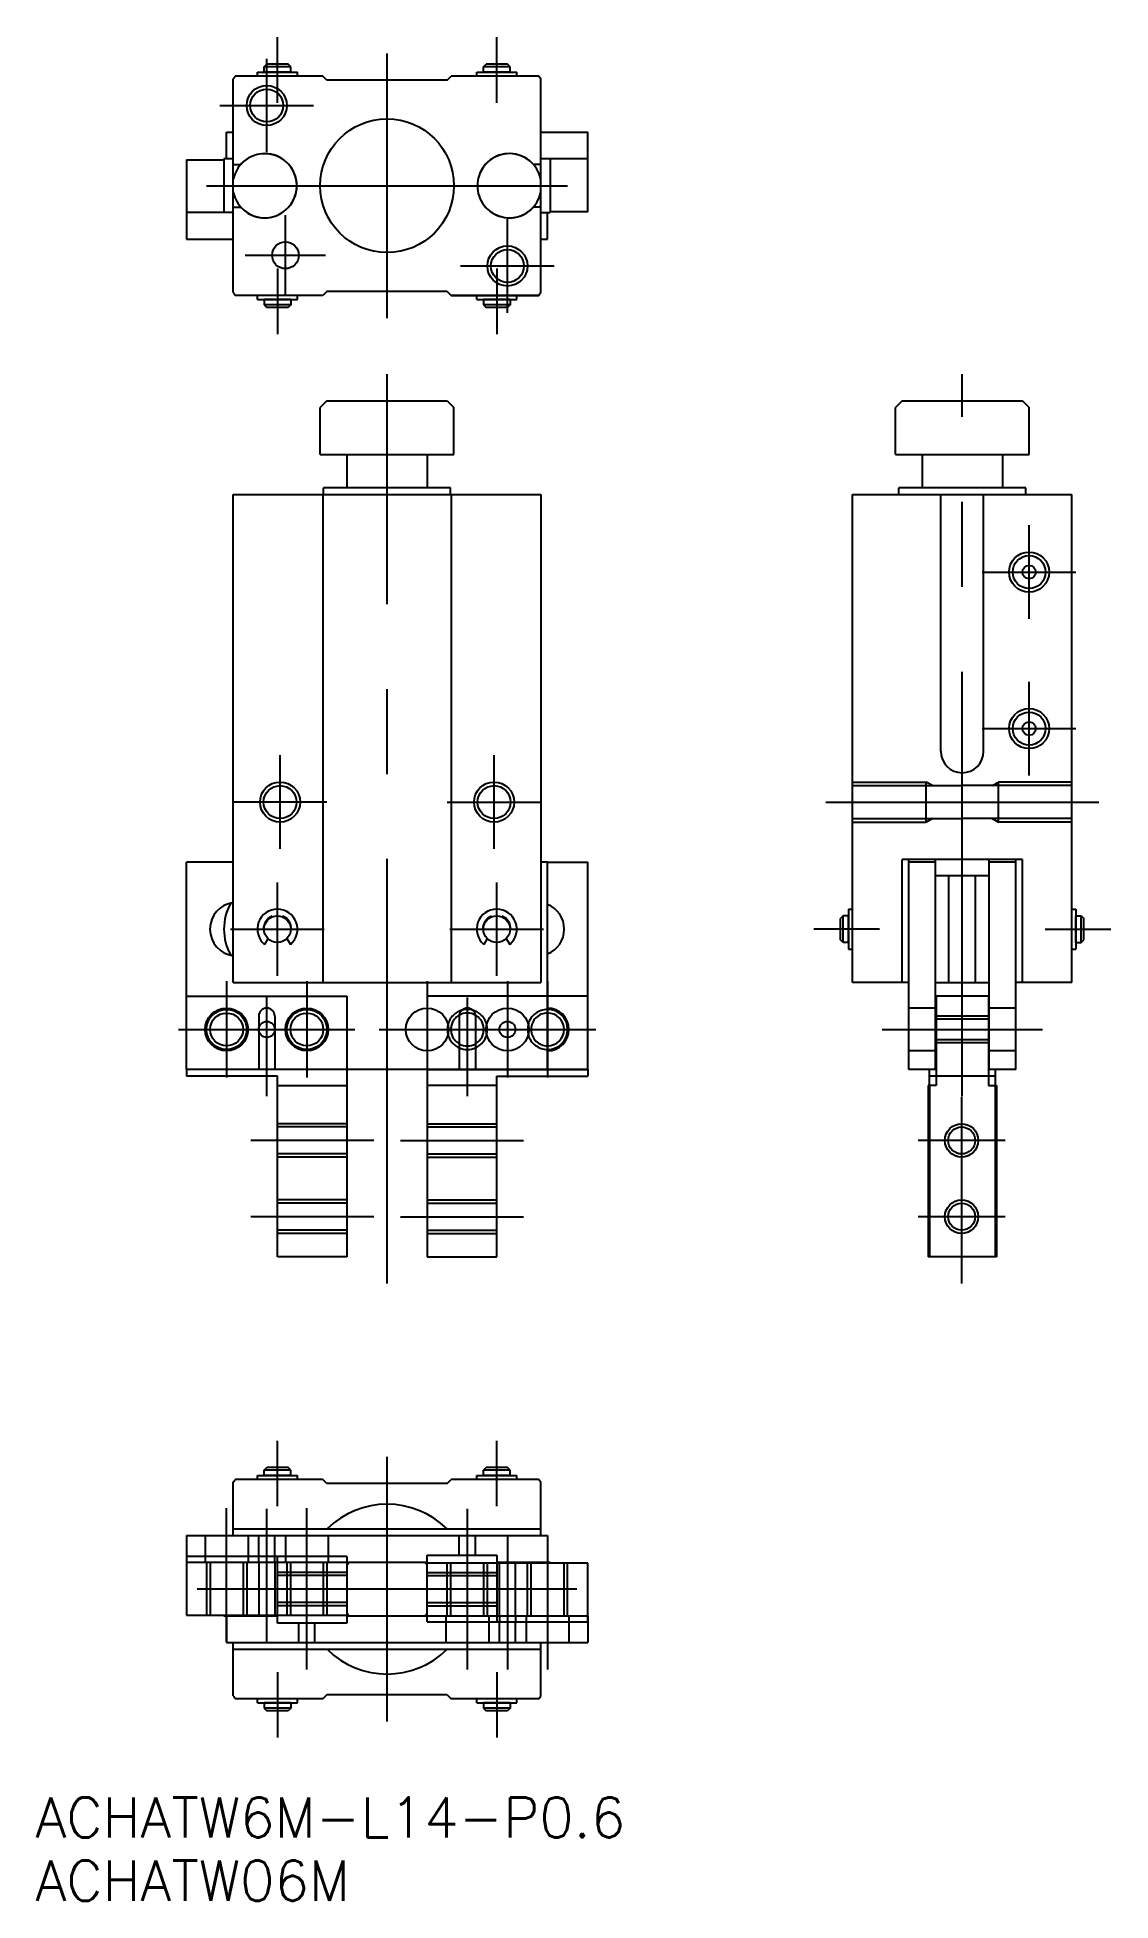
# Model space of a CAD drawing. Extents: x -26 to 54, y -62 to 77.
import ezdxf

# ---------------------------------------------------------------- set-up
doc = ezdxf.new("R2010")
doc.units = 0
doc.linetypes.add('CENTER', pattern=[50.8, 31.75, -6.35, 6.35, -6.35])
doc.linetypes.add('DASHED', pattern=[19.05, 12.7, -6.35])
doc.layers.get('0').update_dxf_attribs({"linetype": 'CONTINUOUS'})
doc.layers.add('CENTER', color=1, linetype='CENTER')
doc.styles.get("Standard").update_dxf_attribs({"font": 'txt.shx', "height": 3, "bigfont": 'bigfont.shx'})

msp = doc.modelspace()

# ---------------------------------------------------------------- linework, layer by layer
at = {"color": 7, "linetype": 'CONTINUOUS'}
for p, q in [((-11.5, 66.09), (-11.5, 74.08)), ((-4.8, 74.29), (-11.35, 74.29)), ((-9.7, 74.59), (-6.7, 74.59)), ((-9.7, 74.29), (-9.7, 74.59)), ((-9.2, 74.99), (-9, 75.19)), ((-7.2, 74.99), (-9.2, 74.99)), ((-9.2, 74.59), (-9.2, 74.99)), ((-7.2, 74.59), (-9.2, 74.59)), ((-7.4, 75.19), (-9, 75.19)), ((-7.2, 74.99), (-7.4, 75.19)), ((-7.2, 74.59), (-7.2, 74.99)), ((-6.7, 74.29), (-6.7, 74.59)), ((-4.5, 73.99), (-4.8, 74.29)), ((4.5, 73.99), (-4.5, 73.99)), ((4.5, 73.99), (4.8, 74.29)), ((11.35, 74.29), (4.8, 74.29)), ((6.7, 74.29), (6.7, 74.59)), ((6.7, 74.59), (9.7, 74.59)), ((7.2, 74.99), (7.4, 75.19)), ((7.2, 74.59), (7.2, 74.99)), ((9.2, 74.99), (7.2, 74.99)), ((9.2, 74.59), (7.2, 74.59)), ((9, 75.19), (7.4, 75.19)), ((9.2, 74.99), (9, 75.19)), ((9.2, 74.59), (9.2, 74.99)), ((9.7, 74.29), (9.7, 74.59)), ((11.5, 66.09), (11.5, 74.08)), ((-12, 68.09), (-12, 70.09)), ((-12, 70.09), (-11.5, 70.09)), ((11.5, 70.09), (15, 70.09)), ((15, 64.14), (15, 70.09)), ((-15, 68.04), (-12.2, 68.04)), ((-15, 68.04), (-15, 62.09)), ((-11.5, 68.09), (-12.2, 68.09)), ((-12.2, 68.09), (-12.2, 64.09)), ((-11.5, 67.69), (-10.94, 67.69)), ((11.5, 67.69), (10.94, 67.69)), ((15, 68.09), (11.5, 68.09)), ((12.2, 68.09), (12.2, 64.09)), ((-11.5, 58.11), (-11.5, 66.09)), ((11.5, 58.11), (11.5, 66.09)), ((-11.5, 64.49), (-10.94, 64.49)), ((11.5, 64.49), (10.94, 64.49)), ((15, 64.14), (12.2, 64.14)), ((-11.5, 64.09), (-15, 64.09)), ((11.5, 64.09), (12.2, 64.09)), ((12, 62.09), (12, 64.09)), ((-15, 62.09), (-11.5, 62.09)), ((11.5, 62.09), (12, 62.09)), ((-4.8, 57.89), (-11.35, 57.89)), ((-9.7, 57.59), (-9.7, 57.89)), ((-9.7, 57.59), (-6.7, 57.59)), ((-7.2, 57.59), (-9.2, 57.59)), ((-9.2, 57.59), (-9.2, 57.19)), ((-7.2, 57.19), (-9.2, 57.19)), ((-9.2, 57.19), (-9, 56.99)), ((-7.2, 57.19), (-7.4, 56.99)), ((-7.2, 57.59), (-7.2, 57.19)), ((-6.7, 57.59), (-6.7, 57.89)), ((-4.5, 58.19), (-4.8, 57.89)), ((4.5, 58.19), (-4.5, 58.19)), ((4.5, 58.19), (4.8, 57.89)), ((4.8, 57.89), (11.35, 57.89)), ((11.35, 57.89), (4.8, 57.89)), ((6.7, 57.59), (6.7, 57.89)), ((6.7, 57.59), (9.7, 57.59)), ((7.2, 57.59), (7.2, 57.19)), ((9.2, 57.59), (7.2, 57.59)), ((7.2, 57.19), (7.4, 56.99)), ((9.2, 57.19), (7.2, 57.19)), ((9.2, 57.19), (9, 56.99)), ((9.2, 57.59), (9.2, 57.19)), ((9.7, 57.59), (9.7, 57.89)), ((-7.4, 56.99), (-9, 56.99)), ((9, 56.99), (7.4, 56.99)), ((-4.5, 50), (-5, 49.5)), ((-5, 46), (-5, 49.5)), ((-4.5, 50), (4.5, 50)), ((4.5, 50), (5, 49.5)), ((5, 46), (5, 49.5)), ((38.51, 50), (38.01, 49.5)), ((38.01, 46), (38.01, 49.5)), ((38.51, 50), (47.51, 50)), ((47.51, 50), (48.01, 49.5)), ((48.01, 46), (48.01, 49.5)), ((-5, 46), (5, 46)), ((-3, 46), (-3, 43.5)), ((3, 46), (3, 43.5)), ((38.01, 46), (48.01, 46)), ((40.01, 46), (40.01, 43.5)), ((46.01, 46), (46.01, 43.5)), ((4.75, 43.5), (-4.75, 43.5)), ((-4.75, 43), (-4.75, 43.5)), ((4.75, 43), (4.75, 43.5)), ((47.76, 43.5), (38.26, 43.5)), ((38.26, 43), (38.26, 43.5)), ((47.76, 43), (47.76, 43.5)), ((-11.5, 6.5), (-11.5, 43)), ((-11.5, 43), (11.5, 43)), ((-4.8, 43), (-4.8, 6.5)), ((4.8, 43), (4.8, 6.5)), ((11.5, 43), (11.5, 6.5)), ((34.81, 6.5), (34.81, 43)), ((34.81, 43), (51.21, 43)), ((41.41, 23.8), (41.41, 43)), ((44.61, 23.8), (44.61, 43)), ((51.21, 6.5), (51.21, 43)), ((-15, 0), (-15, 15.5)), ((-11.5, 15.5), (-15, 15.5)), ((12, 15.5), (11.5, 15.5)), ((12, 0), (12, 15.5)), ((12, 15.5), (15, 15.5)), ((15, 0), (15, 15.5)), ((38.51, 6.5), (38.51, 15.7)), ((47.51, 15.7), (38.51, 15.7)), ((39.01, 0), (39.01, 15.7)), ((41.01, 15.5), (39.01, 15.5)), ((41.01, 0), (41.01, 15.7)), ((45.01, 0), (45.01, 15.7)), ((47.01, 15.5), (45.01, 15.5)), ((47.01, 0), (47.01, 15.7)), ((47.51, 6.5), (47.51, 15.7)), ((45.01, 14.5), (41.01, 14.5)), ((42.01, 6.5), (42.01, 14.5)), ((43.01, 6.5), (43.01, 14.5)), ((44.01, 6.5), (44.01, 14.5)), ((-8.6, 11.47), (-8.58, 11.42)), ((-7.8, 11.47), (-7.82, 11.42)), ((7.8, 11.47), (7.82, 11.42)), ((8.6, 11.47), (8.58, 11.42)), ((34.11, 11.5), (33.91, 11.3)), ((33.91, 9.7), (33.91, 11.3)), ((34.11, 9.5), (34.11, 11.5)), ((34.51, 11.5), (34.11, 11.5)), ((34.51, 12), (34.51, 9)), ((34.51, 12), (34.81, 12)), ((34.51, 9.5), (34.51, 11.5)), ((51.21, 12), (51.51, 12)), ((51.51, 12), (51.51, 9)), ((51.51, 11.5), (51.91, 11.5)), ((51.51, 9.5), (51.51, 11.5)), ((51.91, 9.5), (51.91, 11.5)), ((51.91, 11.5), (52.11, 11.3)), ((52.11, 9.7), (52.11, 11.3)), ((-9.2, 10.5), (-9.25, 10.5)), ((-8.91, 9.8), (-9.17, 9.36)), ((-7.49, 9.8), (-7.23, 9.36)), ((-7.2, 10.5), (-7.15, 10.5)), ((7.2, 10.5), (7.15, 10.5)), ((7.49, 9.8), (7.23, 9.36)), ((8.91, 9.8), (9.17, 9.36)), ((9.2, 10.5), (9.25, 10.5)), ((34.11, 9.5), (33.91, 9.7)), ((34.51, 9.5), (34.11, 9.5)), ((34.51, 9), (34.81, 9)), ((51.21, 9), (51.51, 9)), ((51.51, 9.5), (51.91, 9.5)), ((51.91, 9.5), (52.11, 9.7)), ((-11.5, 6.5), (11.5, 6.5)), ((38.51, 6.5), (34.81, 6.5)), ((39.01, 6.5), (38.51, 6.5)), ((41.01, 6.5), (45.01, 6.5)), ((47.51, 6.5), (47.01, 6.5)), ((51.21, 6.5), (47.51, 6.5)), ((45.01, 5.5), (41.01, 5.5)), ((41.06, 5.5), (41.06, -1.2)), ((-9.6, 4), (-9.6, 0)), ((-8.4, 4), (-8.4, 0)), ((5.4, 4), (5.4, 0)), ((6.6, 4), (6.6, 0)), ((12, 0), (-15, 0)), ((-15, 0), (-15, -0.5)), ((12, 0), (15, 0)), ((15, 0), (15, -0.5)), ((-3, 0), (-15, 0)), ((-8.2, -0.5), (-15, -0.5)), ((-8.2, -14), (-8.2, -0.5)), ((-3, 0), (-3, -14)), ((3, 0), (3, -14)), ((8.2, -1.2), (3, -1.2)), ((8.2, -14), (8.2, -0.5)), ((8.2, -0.5), (15, -0.5)), ((15, 0), (12, 0)), ((41.01, 0), (39.01, 0)), ((40.46, -1.2), (40.46, -14)), ((41.06, -1.2), (40.46, -1.2)), ((40.56, -1.2), (40.56, 0)), ((45.46, -0.5), (41.06, -0.5)), ((47.01, 0), (45.01, 0)), ((45.46, 0), (45.46, -14)), ((45.56, -1.2), (45.46, -1.2)), ((45.56, -1.2), (45.56, -14)), ((-3, -14), (-8.2, -14)), ((3, -14), (8.2, -14)), ((45.56, -14), (40.46, -14)), ((-4.8, -30.65), (-11.35, -30.65)), ((-9.7, -30.35), (-6.7, -30.35)), ((-9.7, -30.65), (-9.7, -30.35)), ((-9.2, -29.95), (-9, -29.75)), ((-7.2, -29.95), (-9.2, -29.95)), ((-9.2, -30.35), (-9.2, -29.95)), ((-7.2, -30.35), (-9.2, -30.35)), ((-7.4, -29.75), (-9, -29.75)), ((-7.2, -29.95), (-7.4, -29.75)), ((-7.2, -30.35), (-7.2, -29.95)), ((-6.7, -30.65), (-6.7, -30.35)), ((-4.5, -30.95), (-4.8, -30.65)), ((4.5, -30.95), (4.8, -30.65)), ((11.35, -30.65), (4.8, -30.65)), ((6.7, -30.65), (6.7, -30.35)), ((6.7, -30.35), (9.7, -30.35)), ((7.2, -29.95), (7.4, -29.75)), ((7.2, -30.35), (7.2, -29.95)), ((9.2, -29.95), (7.2, -29.95)), ((9.2, -30.35), (7.2, -30.35)), ((9, -29.75), (7.4, -29.75)), ((9.2, -29.95), (9, -29.75)), ((9.2, -30.35), (9.2, -29.95)), ((9.7, -30.65), (9.7, -30.35)), ((-11.5, -34.85), (-11.5, -30.86)), ((4.5, -30.95), (-4.5, -30.95)), ((11.5, -34.85), (11.5, -30.86)), ((-11.5, -34.35), (11.5, -34.35)), ((-15, -34.85), (12, -34.85)), ((-15, -34.85), (-15, -36.85)), ((-9.6, -36.4), (-9.6, -34.85)), ((-8.4, -36.4), (-8.4, -34.85)), ((5.4, -36.3), (5.4, -34.85)), ((6.6, -36.3), (6.6, -34.85)), ((12, -34.85), (12, -36.85)), ((-3, -36.4), (-15, -36.4)), ((-15, -36.4), (-15, -40.8)), ((-8.2, -41.4), (-8.2, -36.4)), ((-3, -36.4), (-3, -41.4)), ((3, -36.85), (-3, -36.85)), ((3, -36.3), (8.2, -36.3)), ((3, -41.3), (3, -36.3)), ((8.2, -36.3), (8.2, -41.3)), ((12.2, -36.85), (8.2, -36.85)), ((15, -36.9), (8.2, -36.9)), ((12.2, -36.85), (12.2, -36.9)), ((15, -41.3), (15, -36.9)), ((-15, -40.8), (-8.2, -40.8)), ((-12.2, -40.8), (-12.2, -40.85)), ((-12.2, -40.85), (-8.2, -40.85)), ((-12, -40.85), (-12, -42.85)), ((-3, -41.4), (-8.2, -41.4)), ((-6.6, -42.85), (-6.6, -41.4)), ((-5.4, -42.85), (-5.4, -41.4)), ((-3, -40.85), (3, -40.85)), ((3, -41.3), (15, -41.3)), ((8.4, -42.85), (8.4, -41.3)), ((9.6, -42.85), (9.6, -41.3)), ((15, -40.85), (15, -42.85)), ((-12, -42.85), (15, -42.85)), ((-11.5, -46.83), (-11.5, -42.85)), ((11.5, -46.83), (11.5, -42.85)), ((-11.5, -43.35), (11.5, -43.35)), ((-4.8, -47.05), (-11.35, -47.05)), ((-9.7, -47.35), (-9.7, -47.05)), ((-9.7, -47.35), (-6.7, -47.35)), ((-7.2, -47.35), (-9.2, -47.35)), ((-9.2, -47.35), (-9.2, -47.75)), ((-7.2, -47.35), (-7.2, -47.75)), ((-6.7, -47.35), (-6.7, -47.05)), ((-4.5, -46.75), (-4.8, -47.05)), ((4.5, -46.75), (-4.5, -46.75)), ((4.5, -46.75), (4.8, -47.05)), ((11.35, -47.05), (4.8, -47.05)), ((6.7, -47.35), (6.7, -47.05)), ((6.7, -47.35), (9.7, -47.35)), ((7.2, -47.35), (7.2, -47.75)), ((9.2, -47.35), (7.2, -47.35)), ((9.2, -47.35), (9.2, -47.75)), ((9.7, -47.35), (9.7, -47.05)), ((-7.2, -47.75), (-9.2, -47.75)), ((-9.2, -47.75), (-9, -47.95)), ((-7.4, -47.95), (-9, -47.95)), ((-7.2, -47.75), (-7.4, -47.95)), ((7.2, -47.75), (7.4, -47.95)), ((9.2, -47.75), (7.2, -47.75)), ((9, -47.95), (7.4, -47.95)), ((9.2, -47.75), (9, -47.95))]:
    msp.add_line(p, q, dxfattribs=at)
at = {"color": 3, "linetype": 'DASHED'}
for p, q in [((34.81, 21.5), (40.31, 21.5)), ((34.81, 21.23), (43.01, 21.23)), ((40.78, 21.23), (40.31, 21.5)), ((40.31, 18.5), (40.31, 21.5)), ((51.21, 21.23), (43.01, 21.23)), ((45.24, 21.23), (45.71, 21.5)), ((51.21, 21.5), (45.71, 21.5)), ((45.71, 18.5), (45.71, 21.5)), ((34.81, 18.77), (43.01, 18.77)), ((34.81, 18.5), (40.31, 18.5)), ((40.78, 18.77), (40.31, 18.5)), ((51.21, 18.77), (43.01, 18.77)), ((45.24, 18.77), (45.71, 18.5)), ((51.21, 18.5), (45.71, 18.5)), ((-15, 0), (-15, 5.5)), ((-15, 5.5), (-3, 5.5)), ((-3, 5.5), (-3, 0)), ((3, 5.5), (3, 0)), ((15, 5.5), (3, 5.5)), ((15, 0), (15, 5.5)), ((41.01, 4.6), (39.01, 4.6)), ((44.96, 5.5), (44.96, -1.2)), ((47.01, 4.6), (45.01, 4.6)), ((45.01, 4), (41.01, 4)), ((45.01, 3.78), (41.01, 3.78)), ((41.01, 1.4), (39.01, 1.4)), ((45.01, 2.22), (41.01, 2.22)), ((45.01, 2), (41.01, 2)), ((47.01, 1.4), (45.01, 1.4)), ((-8.2, -1.2), (-3, -1.2)), ((3, 0), (15, 0)), ((41.06, -0.5), (40.56, -0.5)), ((40.56, -1.2), (40.56, -14)), ((44.96, -1.2), (45.46, -1.2)), ((-3, -4.05), (-8.2, -4.05)), ((3, -4.05), (8.2, -4.05)), ((-3, -4.29), (-8.2, -4.29)), ((3, -4.29), (8.2, -4.29)), ((-3, -6.31), (-8.2, -6.31)), ((-3, -6.55), (-8.2, -6.55)), ((3, -6.31), (8.2, -6.31)), ((3, -6.55), (8.2, -6.55)), ((-3, -9.75), (-8.2, -9.75)), ((3, -9.75), (8.2, -9.75)), ((-3, -9.99), (-8.2, -9.99)), ((3, -9.99), (8.2, -9.99)), ((-3, -12.01), (-8.2, -12.01)), ((-3, -12.25), (-8.2, -12.25)), ((3, -12.01), (8.2, -12.01)), ((3, -12.25), (8.2, -12.25)), ((-13.6, -34.85), (-13.6, -36.85)), ((-10.4, -34.85), (-10.4, -36.85)), ((-7.6, -34.85), (-7.6, -36.85)), ((-4.4, -34.85), (-4.4, -36.85)), ((-3, -36.85), (-15, -36.85)), ((-13.5, -36.85), (-13.5, -40.8)), ((-13.23, -36.85), (-13.23, -40.8)), ((-10.77, -36.85), (-10.77, -40.8)), ((-10.5, -36.85), (-10.5, -40.8)), ((-9.6, -36.85), (-9.6, -36.4)), ((-9.6, -36.85), (-9.6, -40.8)), ((-8.4, -36.85), (-8.4, -36.4)), ((-8.4, -36.85), (-8.4, -40.8)), ((-3, -37.6), (-8.2, -37.6)), ((-7.5, -36.85), (-7.5, -40.8)), ((-7.23, -36.85), (-7.23, -40.8)), ((-4.77, -36.85), (-4.77, -40.8)), ((-4.5, -36.85), (-4.5, -40.8)), ((8.2, -36.9), (3, -36.9)), ((3, -37.6), (8.2, -37.6)), ((4.5, -40.85), (4.5, -36.9)), ((4.77, -40.85), (4.77, -36.9)), ((7.23, -40.85), (7.23, -36.9)), ((7.5, -40.85), (7.5, -36.9)), ((8.4, -40.85), (8.4, -36.9)), ((9.6, -40.85), (9.6, -36.9)), ((10.5, -40.85), (10.5, -36.9)), ((10.77, -40.85), (10.77, -36.9)), ((13.23, -40.85), (13.23, -36.9)), ((13.5, -40.85), (13.5, -36.9)), ((-3, -37.84), (-8.2, -37.84)), ((3, -37.84), (8.2, -37.84)), ((-3, -39.86), (-8.2, -39.86)), ((-3, -40.1), (-8.2, -40.1)), ((3, -39.86), (8.2, -39.86)), ((3, -40.1), (8.2, -40.1)), ((-8.2, -40.8), (-3, -40.8)), ((3, -40.85), (15, -40.85)), ((4.4, -40.85), (4.4, -42.85)), ((7.6, -40.85), (7.6, -42.85)), ((8.4, -40.85), (8.4, -41.3)), ((9.6, -40.85), (9.6, -41.3)), ((10.4, -40.85), (10.4, -42.85)), ((13.6, -40.85), (13.6, -42.85))]:
    msp.add_line(p, q, dxfattribs=at)
at = {"color": 3, "linetype": 'CONTINUOUS'}
for centre, radius in [((-9, 72.09), 1.5), ((9, 60.09), 1.5), ((48.01, 37.2), 1.5), ((48.01, 25.5), 1.5), ((-8, 20), 1.5), ((8, 20), 1.5), ((-12, 3), 1.5), ((-6, 3), 1.5), ((42.96, -5.3), 1.25), ((42.96, -11), 1.25)]:
    msp.add_circle(centre, radius, dxfattribs=at)
at = {"color": 7, "linetype": 'CONTINUOUS'}
for centre, radius in [((-9, 72.09), 1.23), ((0, 66.09), 5), ((-7.6, 60.89), 1), ((9, 60.09), 1.23), ((48.01, 37.2), 1.23), ((48.01, 37.2), 0.5), ((48.01, 25.5), 1.23), ((48.01, 25.5), 0.5), ((-8, 20), 1.23), ((8, 20), 1.23), ((-8.2, 10.5), 1), ((-8.2, 10.5), 1), ((8.2, 10.5), 1), ((8.2, 10.5), 1), ((-12, 3), 1.6), ((-12, 3), 1.23), ((-6, 3), 1.6), ((-6, 3), 1.23), ((3, 3), 1.6), ((9, 3), 1.6), ((-9, 3), 0.6), ((9, 3), 0.6), ((42.96, -5.3), 1.01), ((42.96, -11), 1.01)]:
    msp.add_circle(centre, radius, dxfattribs=at)
for centre, radius, start, end in [((0, 66.09), 14, 144.1465, 145.2281), ((0, 66.09), 14, 34.7719, 35.8535), ((-9.15, 66.09), 2.4, 191.7159, 168.2841), ((-9.15, 66.09), 2.4, 221.8103, 138.1897), ((9.15, 66.09), 2.4, 11.7159, 318.1897), ((9.15, 66.09), 2.4, 41.8103, 348.2841), ((0, 66.09), 14, 214.7719, 215.8535), ((0, 66.09), 14, 324.1465, 325.2281), ((43.01, 23.8), 1.6, 180, 0), ((-11.25, 10.5), 2, 97.1808, 262.8192), ((-8.2, 10.5), 4, 150.8154, 209.1846), ((-8.2, 10.5), 1.5, 310.2603, 229.7397), ((-8.2, 10.5), 1.05, 112.3927, 180), ((-8.2, 10.5), 1.05, 0, 67.6073), ((8.2, 10.5), 1.5, 310.2603, 229.7397), ((8.2, 10.5), 1.05, 112.3927, 180), ((8.2, 10.5), 1.05, 0, 67.6073), ((11.25, 10.5), 2, 292.0243, 67.9757), ((-9, 4), 0.6, 0, 180), ((6, 4), 0.6, 0, 180), ((6, 3), 1.23, 61.0472, 118.9528), ((12, 3), 1.6, 270, 90), ((12, 3), 1.23, 270, 90), ((6, 3), 1.23, 240.7906, 299.2094), ((0, -38.85), 14, 144.1465, 145.2281), ((0, -38.85), 14, 34.7719, 35.8535), ((0, -38.85), 6.35, 45.1261, 134.8739), ((0, -38.85), 3.5, 145.1501, 148.9973), ((0, -38.85), 3.5, 31.0027, 34.8499), ((0, -38.85), 3.5, 211.0027, 214.8499), ((0, -38.85), 3.5, 325.1501, 328.9973), ((0, -38.85), 6.35, 225.1261, 314.8739), ((0, -38.85), 14, 214.7719, 215.8535), ((0, -38.85), 14, 324.1465, 325.2281)]:
    msp.add_arc(centre, radius, start, end, dxfattribs=at)
at = {"color": 3, "linetype": 'DASHED'}
for centre, radius, start, end in [((6, 3), 1.5, 105.5636, 164.9182), ((6, 3), 1.5, 15.0818, 74.4364), ((12, 3), 1.5, 90, 164.9182), ((12, 3), 1.23, 90, 270), ((6, 3), 1.23, 118.9528, 240.7906), ((6, 3), 1.23, 299.2094, 61.0472), ((6, 3), 1.5, 195.0818, 246.4218), ((6, 3), 1.5, 293.5782, 344.9182), ((12, 3), 1.5, 195.0818, 270)]:
    msp.add_arc(centre, radius, start, end, dxfattribs=at)
at = {"color": 3, "linetype": 'CONTINUOUS'}
for centre, start, end in [((6, 3), 74.4364, 105.5636), ((12, 3), 270, 90), ((6, 3), 164.9182, 195.0818), ((6, 3), 344.9182, 15.0818), ((12, 3), 164.9182, 195.0818), ((6, 3), 246.4218, 293.5782)]:
    msp.add_arc(centre, 1.5, start, end, dxfattribs=at)
at = {"layer": 'CENTER', "color": 1, "linetype": 'CENTER'}
for p, q in [((-8.2, 72.29), (-8.2, 77.19)), ((8.2, 72.29), (8.2, 77.19)), ((-9, 68.59), (-9, 75.59)), ((0, 56.19), (0, 75.99)), ((-12.5, 72.09), (-5.5, 72.09)), ((-13.5, 66.09), (13.5, 66.09)), ((-7.6, 57.89), (-7.6, 63.89)), ((9, 56.59), (9, 63.59)), ((-10.6, 60.89), (-4.6, 60.89)), ((5.5, 60.09), (12.5, 60.09)), ((-8.2, 59.89), (-8.2, 54.99)), ((8.2, 59.89), (8.2, 54.99)), ((0, -16), (0, 52)), ((43.01, -2), (43.01, 52)), ((48.01, 33.7), (48.01, 40.7)), ((44.51, 37.2), (51.51, 37.2)), ((48.01, 22), (48.01, 29)), ((44.51, 25.5), (51.51, 25.5)), ((-8, 16.5), (-8, 23.5)), ((8, 16.5), (8, 23.5)), ((-4.5, 20), (-11.5, 20)), ((4.5, 20), (11.5, 20)), ((32.81, 20), (53.21, 20)), ((-8.2, 7.01), (-8.2, 14)), ((8.2, 7.01), (8.2, 14)), ((-11.7, 10.5), (-4.7, 10.5)), ((4.7, 10.5), (11.7, 10.5)), ((36.81, 10.5), (31.91, 10.5)), ((49.21, 10.5), (54.11, 10.5)), ((-12, 6.6), (-12, -0.6)), ((-6, 6.6), (-6, -0.6)), ((3, 6.6), (3, -0.6)), ((9, 6.6), (9, -0.6)), ((12, 6.6), (12, -0.6)), ((-9, -2), (-9, 5.39)), ((6, 5.39), (6, -2)), ((-15.6, 3), (-2.4, 3)), ((-0.6, 3), (15.6, 3)), ((37.01, 3), (49.01, 3)), ((42.96, -2.05), (42.96, -16)), ((-1, -5.3), (-10.2, -5.3)), ((1, -5.3), (10.2, -5.3)), ((46.21, -5.3), (39.71, -5.3)), ((-1, -11), (-10.2, -11)), ((1, -11), (10.2, -11)), ((46.21, -11), (39.71, -11)), ((-8.2, -32.65), (-8.2, -27.75)), ((8.2, -32.65), (8.2, -27.75)), ((0, -48.75), (0, -28.95)), ((-12, -42.8), (-12, -32.8)), ((-9, -42.8), (-9, -32.85)), ((-6, -44.85), (-6, -32.8)), ((6, -32.85), (6, -44.85)), ((9, -34.9), (9, -44.85)), ((12, -34.9), (12, -44.85)), ((14.2, -38.85), (-14.2, -38.85)), ((-8.2, -45.05), (-8.2, -49.95)), ((8.2, -45.05), (8.2, -49.95))]:
    msp.add_line(p, q, dxfattribs=at)

# ---------------------------------------------------------------- texts
at = {"color": 7, "linetype": 'CONTINUOUS'}
for s, p in [('ACHATW6M-L14-P0.6', (-26.29, -57.42)), ('ACHATW06M', (-26.29, -62.15))]:
    msp.add_text(s, height=3, dxfattribs=at).set_placement(p)

doc.saveas('drawing.dxf')
